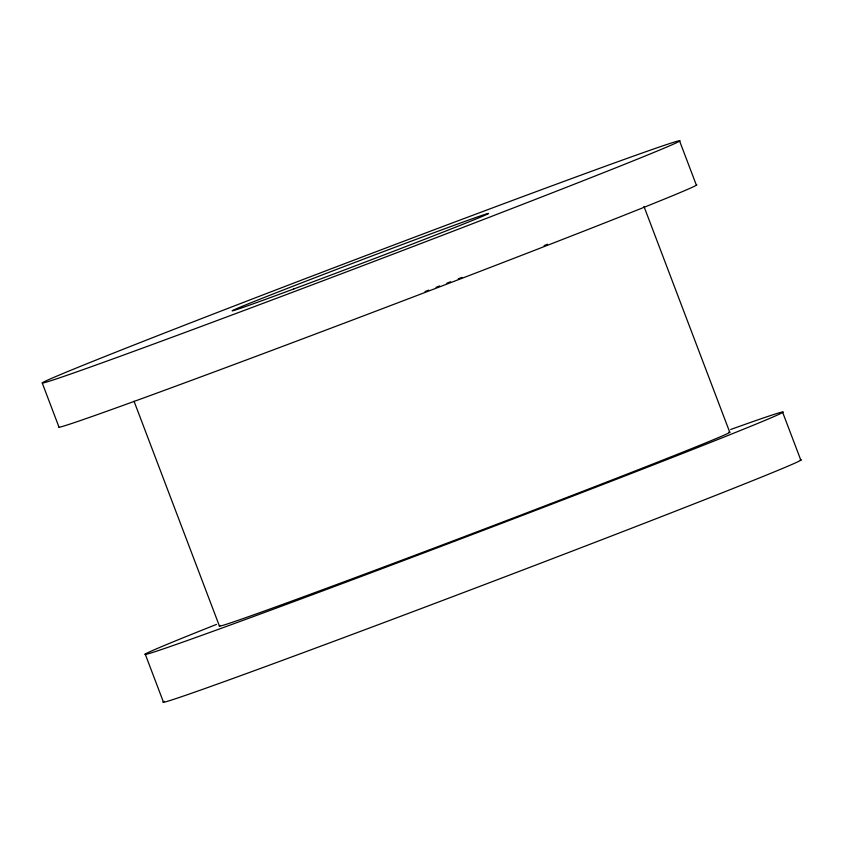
<?xml version="1.0" encoding="UTF-8"?>
<svg xmlns="http://www.w3.org/2000/svg" width="843" height="843" viewBox="0 0 843 843"><rect width="100%" height="100%" fill="white"/><g stroke="black" fill="none" stroke-linecap="round" stroke-linejoin="round"><path stroke-width="1.26" d="M679.637 141.108A341.373 4.173 -20.8 0 1 187.852 331.415A341.373 4.173 -20.8 0 1 215.186 313.322A341.373 4.173 -20.8 0 1 679.637 141.108L696.381 185.197M782.683 412.406L800.85 460.215M643.947 206.377L729.785 432.343M134.037 401.226L219.401 625.97M42.15 382.785L58.894 426.874A341.373 4.173 -20.8 0 0 375.746 311.215A341.373 4.173 -20.8 0 0 696.55 184.743M145.207 654.073L163.363 701.892M730.639 429.498A341.373 4.173 -20.8 0 1 665.454 460.173A341.373 4.173 -20.8 0 1 238.274 622.102A341.373 4.173 -20.8 0 1 216.503 624.4M800.186 459.888A341.373 4.173 -20.8 0 1 480.826 586.001A341.373 4.173 -20.8 0 1 164.248 701.376M728.605 432.333A273.1 3.34 -20.8 0 1 476.19 532.123A273.1 3.34 -20.8 0 1 220.276 625.432M547.613 244.238A273.1 3.34 -20.8 0 1 544.093 245.608M461.985 277.379A273.1 3.34 -20.8 0 1 458.213 278.833M450.657 281.731A273.1 3.34 -20.8 0 1 446.874 283.185M439.677 285.935A273.1 3.34 -20.8 0 1 436.052 287.326M428.729 290.118A273.1 3.34 -20.8 0 1 425.051 291.53M293.754 288.97A136.555 1.665 -20.8 0 0 488.487 213.542A136.555 1.665 -20.8 0 0 300.435 283.332A136.555 1.665 -20.8 0 0 293.754 288.97"/></g></svg>
